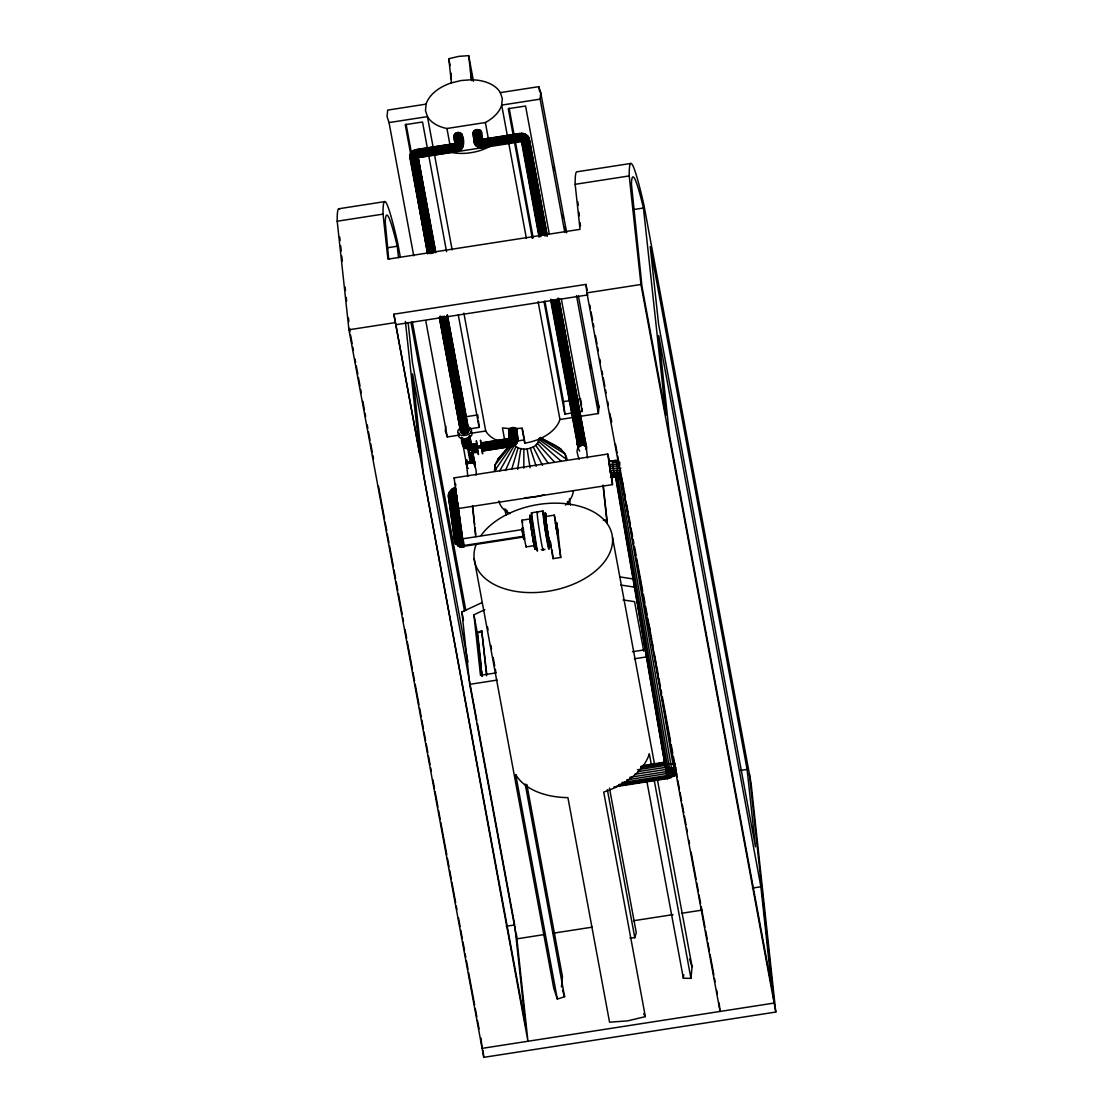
<?xml version="1.0" encoding="UTF-8"?>
<svg xmlns="http://www.w3.org/2000/svg" width="1113" height="1113" viewBox="0 0 1113 1113"><rect width="100%" height="100%" fill="white"/><g stroke="black" fill="none" stroke-linecap="round" stroke-linejoin="round"><path stroke-width="1.5" d="M455.954 541.238L454.716 540.723L448.636 497.358C446.591 492.28 454.146 493.421 456.455 495.313L462.535 538.706C469.074 553.996 449.179 545.44 462.702 538.817L522.247 529.579L522.456 530.358M523.806 468.183L523.861 449.207L518.06 448.052L514.456 445.047L499.626 470.98M472.733 451.711L474.166 460.573L468.239 463.091L466.611 464.886L467.794 476.447M474.597 465.554C476.879 457.179 463.161 468.017 466.486 460.476L467.112 460.031M585.466 441.917L584.77 440.706L585.452 442.431C586.788 446.73 576.437 443.642 578.217 448.873C576.339 443.739 585.438 446.619 585.466 441.917L558.865 298.409M577.577 441.819C574.865 449.958 589.375 440.247 586.092 449.457L585.675 443.739L584.617 443.628M456.9 150.672C464.135 152.523 454.577 139.487 454.633 144.467C454.855 157.378 461.352 148.78 454.577 143.591L416.805 149.448C422.662 166.435 407.344 151.298 415.719 150.547M642.34 765.674L664.739 762.155L667.23 778.669L671.236 777.584L671.389 775.775M626.73 779.893L667.772 773.368L670.304 771.699L671.473 768.026L621.903 479.341L616.755 478.562L615.531 477.046L664.781 763.949L666.924 771.42L670.221 777.333L674.742 775.803L675.16 773.855M456.344 544.368L454.841 539.527L459.335 538.108L462.771 539.082L458.528 539.207L455.078 541.878C454.396 548.848 461.116 535.896 462.034 538.414L455.927 491.389L453.867 492.572L453.255 494.742L459.335 538.108L460.518 540L462.813 540.501M450.264 491.612L453.52 488.287L456.539 495.202L451.099 495.076L448.386 496.996M521.315 141.671L522.053 141.838C524.613 141.379 528.202 134.784 524.64 134.436L527.52 135.856C528.758 138.861 522.832 144.273 521.121 140.808L521.176 141.671L418.098 157.684C415.97 156.669 412.575 149.003 416.93 149.685L454.967 143.73L455.746 142.617L454.814 133.908C462.646 128.134 465.109 141.198 462.869 146.805L457.763 150.547L417.904 156.905L415.26 159.145L432.595 253.263M417.862 157.754C412.937 159.521 408.248 150.352 415.344 150.102M665.198 762.002C664.085 767.539 668.927 774.119 674.033 776.095L676.648 774.189M455.078 541.878L457.304 542.81M527.117 135.438C532.96 139.57 522.442 143.647 521.594 141.741C523.917 144.94 532.473 140.961 527.993 137.859L525.809 135.285M455.565 133.268L456.511 141.963L454.883 144.314C457.624 138.332 467.07 148.766 459.474 149.963L455.885 151.493L418.015 157.434C415.859 160.175 410.154 157.309 410.335 154.025L413.939 150.812M640.74 767.678L664.781 763.949L664.92 762.558L665.212 765.257L667.605 767.247L671.473 768.026L675.772 767.358L675.132 771.643C662.708 769.083 665.296 761.751 664.447 762.099L664.67 761.181C664.336 767.553 670.249 773.841 676.648 773.883L674.033 776.095M427.629 253.917L410.182 156.683M566.712 232.798L540.737 92.699L538.762 86.661L500.335 92.616A38.913 24.222 -10.5 0 0 471.314 79.774L461.283 80.498L451.433 82.863A38.913 24.222 -10.5 0 0 426.098 104.135L425.472 110.577L427.448 116.615L433.152 147.375M462.02 134.283L462.869 146.805M445.784 426.084L445.311 430.926L447.301 436.964L458.987 435.141M449.137 495.744L448.998 492.614L449.819 492.294L456.455 495.271L451.753 489.303L451.781 490.137M439.454 317.163L460.559 431.037C460.532 435.322 468.587 434.265 468.796 430.453L447.37 314.868M461.77 437.576C460.462 443.183 464.079 452.087 470.521 447.273C469.575 442.626 481.539 443.364 474.319 444.713M466.737 462.034C466.18 463.982 476.893 461.909 473.415 457.972M564.806 232.408L540.111 99.14L540.737 92.699M509.49 438.703L511.173 436.894L510.227 428.185L509.462 428.825C509.545 430.912 511.368 438.689 509.49 438.703C510.311 437.812 511.465 437.145 512.745 437.52C518.435 437.562 517.893 446.967 512.537 445.172L514.832 444.894L517.935 439.579L516.682 429.201L515.333 427.921C517.545 433.527 517.142 441.75 509.671 442.167L471.912 448.024L470.521 447.273L468.684 437.367M517.002 442.39L517.03 434.627M517.921 438.717L517.531 441.722M523.861 449.207C529.899 449.165 538.372 446.299 538.72 439.218L567.074 459.78C564.764 446.758 549.627 443.781 540.25 437.423M577.633 445.311L577.23 442.515L577.939 444.88L585.382 445.353L586.245 447.635M579.998 416.373L598.377 413.521L599.003 407.08L578.426 296.016M561.439 987.008L562.455 976.685L526.825 784.456M657.324 779.225L692.077 966.738L690.936 978.341L683.368 978.244L683.716 974.807M434.376 252.303L417.055 158.825L418.126 157.35L414.189 159.173L411.156 158.269L409.737 156.363L411.657 152.064L413.577 151.966M466.514 464.177L466.876 466.152C464.441 460.754 475.515 464.177 474.11 459.711L474.416 464.135M461.603 437.27L465.818 460.476C465.624 463.704 480.496 463.648 473.275 460.893M578.454 442.751L577.438 443.67L578.064 447.676L577.87 446.897M448.636 495.355L448.442 494.575M511.563 445.59C517.962 447.426 511.034 436.129 509.281 438.48L480.858 442.918L481.011 444.574L509.392 440.164C516.126 439.677 514.429 431.872 513.316 427.378M517.628 469.283L520.773 448.887M466.486 460.476L466.277 462.591M577.438 443.67L577.494 444.546M514.832 444.894L515.389 444.657C517.142 441.847 513.204 437.2 510.116 438.132M521.468 134.144C523.903 141.657 519.618 144.036 520.091 134.214M448.4 494.951L448.998 492.614M449.29 492.391L449.137 497.664M417.778 157.768L416.234 159.368L433.569 252.86M511.716 469.227L518.06 448.052M629.972 938.064L634.8 937.716L636.274 932.75L609.479 788.143M509.462 428.825L508.655 430.453L509.601 439.148C510.784 435.364 517.016 436.602 517.782 440.108L515.876 442.779L512.314 444.713L481.804 449.624L482.138 451.141L512.342 446.313L511.493 441.736L509.587 438.411M409.737 156.363L410.669 153.511M409.96 157.044L411.546 153.858L414.899 151.646L454.73 145.247C461.464 144.76 459.766 136.955 458.653 132.447M435.642 252.665L418.001 157.49L414.203 160.035L410.46 159.298L409.807 155.695L411.226 153.135M455.092 144.453L454.021 136.384L454.814 133.908M473.526 134.228L473.484 131.71L474.778 130.291L479.884 130.026L481.526 132.113L482.319 140.224M478.089 145.58C469.881 145.066 476.879 133.838 482.054 139.57L519.966 133.699M481.275 133.824L481.526 132.113M467.001 467.14C465.276 462.938 472.176 460.754 474.625 463.634L474.736 466.737M585.452 442.431C580.012 448.08 573.863 445.144 579.136 459.182M634.633 774.314L665.532 769.528L667.605 767.247L618.132 479.049C618.87 477.352 614.362 476.614 616.505 477.06L620.358 470.34L610.049 470.604L609.075 461.575M505.441 470.562L515.903 446.73M460.671 148.279L460.239 149.156L461.756 148.655L463.133 146.026C463.439 141.921 456.093 140.141 454.925 144.273L454.271 134.687M463.119 145.191L461.227 147.862L457.652 149.796L417.751 156.154L414.996 157.559L414.189 159.173L431.524 253.527M463.3 445.826L463.036 441.833M478.034 451.767C464.552 451.655 480.106 454.744 477.644 450.264L472.413 451.085L468.865 454.953L472.663 452.407L469.7 435.336M508.697 446.41L498.081 458.89L495.048 464.942L494.45 471.036L511.883 445.882M515.333 443.197L514.902 444.073L516.877 443.016M516.418 443.572L517.782 440.108M616.769 460.309C608.282 458.793 615.016 473.512 615.892 476.962C617.242 472.635 618.536 462.758 616.199 460.81L610.355 461.38M448.956 492.948L450.765 490.75L456.483 495.243M473.568 462.744L474.416 462.145M578.343 446.396C577.605 445.144 587.803 443.503 586.356 448.622M410.28 154.665L412.144 151.827M461.519 137.581L462.312 135.104M462.465 146.276L462.535 141.156M664.864 762.725L640.643 766.551M675.132 771.643L671.849 775.218L666.826 777.124L618.758 784.582M462.771 539.082C461.923 537.189 457.499 548.153 460.699 545.885M481.526 147.695L483.404 147.528L481.804 139.32L480.677 144.217L481.275 147.445L482.04 147.319M509.81 446.327L495.048 464.942L495.953 469.797M522.804 134.353L523.569 133.63L525.656 134.381M505.427 450.765L508.544 447.009M469.923 454.702L472.552 451.822L477.797 451.015M460.17 149.977L461.074 149.003M462.229 148.099L459.335 150.686L457.874 150.255L459.474 149.963M498.081 458.89L503.34 453.269M517.114 442.306L514.331 444.644L510.324 445.965L481.943 450.375M450.055 491.139L451.753 489.303M452.073 489.47L449.819 492.294L449.346 495.744L455.426 539.109L458.153 543.464L463.439 544.633M411.393 152.509L413.438 150.714M675.341 773.952L667.063 778.154L617.284 785.889M457.86 545.746L459.279 545.161M418.098 157.684L434.974 251.663M455.857 151.827L455.843 150.923M476.74 443.531L476.865 445.214L471.467 445.937L469.63 436.032M480.858 442.918L481.094 443.67M472.747 452.601L471.717 453.742C471.383 461.978 477.407 466.695 476.086 475.168M482.138 451.141L482.11 450.25M510.491 445.854L510.519 446.744L509.281 438.48M609.117 459.683L607.851 454.034L454.16 477.88L456.26 495.535L458.779 508.46L612.47 484.614L612.039 478.395M455.607 487.967L455.774 490.332L452.991 491.932L452.17 494.854L458.25 538.219L459.85 540.779L462.938 541.447M463.94 547.081L463.926 546.177M607.712 454.132L612.47 484.614M530.47 518.839L521.886 520.23L523.847 535.603L526.046 546.914L534.504 545.593L534.588 544.521M522.22 529.607L522.373 531.263M555.93 523.082L554.288 515.138L545.718 516.543L546.205 522.289L545.356 516.362L545.662 517.295M554.288 515.138L560.729 557.446L553.05 558.629L550.003 540.584M610.049 470.604L611.413 477.588L615.252 476.99M526.046 546.914L526.143 545.843M550.754 543.019L550.379 542.268M548.681 547.234L544.994 528.285L543.339 512.926L543.673 513.997M667.23 778.669L675.118 775.038M458.959 150.798L461.102 149.295C461.77 146.36 458.528 142.353 455.454 143.215M513.107 445.562L514.136 444.88M513.608 445.715L515.764 444.212M461.603 147.973L462.34 147.472M480.329 146.36C474.555 149.573 477.199 136.996 481.915 139.556M521.816 142.019L521.121 140.808C523.027 143.563 526.908 132.113 521.76 133.337M519.896 133.435L482.082 139.32C478.27 139.111 476.781 148.627 481.776 147.653M451.6 489.65L455.495 488.037M412.895 151.243L415.052 149.893M412.881 151.827L417.041 150.199M584.909 445.478L585.772 444.88M587.094 290.41L585.981 284.399L393.863 314.2L527.952 1041.253L516.891 938.829L469.714 684.342L461.895 611.969L481.943 602.634M495.841 672.934L480.468 675.313L473.929 614.766L484.837 609.687M481.971 676.454L477.254 632.741L481.72 630.654L486.826 674.701M410.767 154.582L411.573 154.206M459.586 150.311L455.787 151.563M510.255 438.174L509.239 438.508M511.883 446.09L514.248 445.242M474.124 558.615L553.745 988.205L557.321 999.071L564.611 996.678L525.197 784.025M615.879 477.88L615.628 476.503L617.854 478.034L621.457 478.075L620.623 477.004L615.906 476.962M453.645 489.066L453.45 488.301L455.523 487.703M455.551 488.607L451.391 490.986L450.139 495.382L456.219 538.748L458.626 542.574L463.258 543.589M455.648 489.386L452.142 491.389L451.099 495.076L457.193 538.442L459.196 541.655L463.091 542.504M456.093 492.475L454.285 494.729L460.379 538.094L462.716 539.722M456.26 493.518L455.203 494.84L461.297 538.205L462.674 539.151M414.746 150.297L416.93 149.685M451.433 82.863L448.817 58.739L458.681 56.373L468.712 55.65L473.456 81.277M454.591 143.897L457.401 142.005L456.511 132.781M509.239 438.814L512.063 436.922L511.173 427.712M510.436 446.494L512.425 446.007M651.522 765.688L649.31 753.779A70.036 43.602 -10.5 0 1 603.719 792.08L645.345 1016.628L627.607 1020.885L609.548 1022.193L567.922 797.631A70.036 43.602 -10.5 0 1 515.695 774.509L557.321 999.071M675.118 763.713L668.802 764.367L664.795 762.92L615.753 476.141M462.591 538.803L461.937 547.123M426.098 104.135L387.686 110.09L387.046 116.545L389.035 122.583L413.73 255.851M389.035 122.583L427.448 116.615A38.913 24.222 -10.5 0 0 446.939 128.496L485.365 122.527A38.913 24.222 -10.5 0 0 501.685 105.109L502.311 98.654L500.335 92.616M540.111 99.14L501.685 105.109L507.375 135.856M420.477 149.671L423.914 149.142M427.336 148.599L430.773 148.071M434.209 147.542L437.646 146.999M441.082 146.471L444.504 145.942M484.044 139.807L487.466 139.278M506.359 136.343L509.782 135.814M513.218 135.285L516.655 134.743M416.874 150.325L456.678 143.786L458.5 141.212L457.568 132.503M424.929 155.723L428.366 155.194M503.952 143.466L507.375 142.937M338.728 208.771L384.569 201.648M630.751 163.458L576.687 171.847A386.781 14.26 81.2 0 0 575.157 184.313L580.026 229.348L387.908 259.148L383.039 214.113L337.197 221.223L348.939 329.782L483.779 1057.35L775.803 1012.051L751.038 782.87L643.926 205.015A386.781 14.26 81.2 0 0 629.221 175.924L575.157 184.313M387.087 247.796L397.271 246.223L398.51 257.729M633.311 209.592L643.439 208.02L665.838 415.205L641.978 286.528L631.419 183.979A373.105 13.759 81.2 0 1 643.328 207.519L643.439 208.02M348.939 329.782L394.781 322.673M719.151 1002.91L720.069 1011.453L586.899 292.872L640.949 284.483L629.221 175.924M395.811 324.718L587.928 294.903M465.206 416.86L477.769 414.912L478.117 418.043M572.736 412.881L564.875 414.106L563.526 401.612L569.814 400.638M577.675 399.414L580.819 398.927M469.7 428.867L479.119 427.406L478.451 421.159M579.024 411.907L582.169 411.42L581.835 408.29M470.688 433.333L485.713 430.995A38.913 24.222 -10.5 0 0 499.445 441.305M504.592 439.538L502.436 427.907L511.952 428.867L521.997 428.157L524.766 443.127A38.913 24.222 -10.5 0 0 559.95 419.49L573.306 417.417M476.823 443.795L471.481 444.671L470.117 443.586L471.592 444.602M480.872 443.224L509.351 438.745M496.12 441.332L499.459 440.818M502.798 440.303L506.137 439.774M476.767 444.435L471.314 444.588M480.913 443.781L511.34 438.717L513.163 436.129L512.23 427.434M516.418 441.138L524.418 439.885L522.261 428.241M482.054 450.89L510.547 446.41M608.839 461.116L612.915 460.991M608.853 461.728L617.005 460.907M609.145 464.427L620.08 464.051M609.409 466.333L619.969 465.944M609.715 468.434L620.915 468.225M610.397 472.691L619.663 472.371M610.717 474.541L616.755 473.832L620.79 474.931L618.202 476.962L616.157 477.074M611.009 476.03L616.477 475.348L620.623 477.004M611.246 477.074L617.242 476.587L619.844 479.063L669.414 767.817L668.621 770.293L665.866 771.699L629.819 777.291M531.513 512.801L543.047 511.02M603.343 520.355L606.738 519.827L603.037 485.532M523.472 536.939L523.5 537.843L523.152 536.313L463.606 545.551L457.833 544.285L455.37 541.363M523.305 537.064L463.745 546.302L459.53 545.913L456.149 543.589M477.254 632.741L481.859 632.017M632.448 651.731L646.11 649.616M469.714 684.342L497.163 680.085M634.396 658.785L646.403 656.934M642.577 766.134L646.013 765.591M649.436 765.062L652.872 764.534M656.308 764.005L659.745 763.462M637.499 769.779L665.157 765.424L669.428 768.68L675.8 769.514M637.749 771.685L665.226 767.414L666.172 766.384L616.365 477.227M621.903 782.55L666.548 775.622C672.099 775.149 675.41 769.222 672.989 764.172L651.008 636.149M617.492 785.736L620.929 785.194M624.365 784.665L627.802 784.136M631.224 783.608L634.66 783.065M638.097 782.536L641.533 782.008M646.681 781.201L650.117 780.672M653.554 780.143L656.976 779.601M660.412 779.072L663.849 778.544M614 786.933L667.299 778.613M740.34 770.46L747.101 769.403L650.215 246.641L658.576 324.078L755.463 846.84L747.101 769.403M506.22 926.266L514.707 924.945L477.394 723.659M752.43 888.063L760.875 886.755L658.729 335.611L669.567 435.906L771.712 987.05L760.875 886.755M516.891 938.829L544.34 934.572M552.911 933.25L592.366 927.129M633.534 920.743L672.989 914.622M681.559 913.286L702.15 910.1M586.05 446.939C584.186 443.322 578.565 447.148 577.16 443.211M466.152 461.825L465.888 459.78L467.237 462.132L473.359 462.938M519.854 133.463L521.9 133.365M519.868 133.769L522.011 133.657M521.065 141.448L523.43 142.742L540.848 236.707M612.804 462.271L620.011 462.479M463.871 546.817L459.572 546.427M481.039 139.306L481.804 139.32M479.355 147.25L521.121 140.808L521.691 141.81M621.903 479.341L618.035 478.507L615.628 476.503M619.663 576.882L633.408 578.997M620.845 585.021L634.466 587.121M623.03 599.907L634.563 601.674L643.745 651.188M521.607 133.616L524.098 133.991M477.658 146.721C484.225 149.045 471.815 145.678 476.155 141.713C477.171 139.89 479.675 138.095 481.706 139.459C475.877 135.549 471.244 146.206 478.882 147.069M480.746 147.194L478.701 146.29M549.947 443.837L554.691 445.311M523.569 133.63L525.976 134.743M521.468 141.685L522.526 142.45L539.944 236.429M527.492 136.468L529.412 139.515L547.151 235.191M458.695 545.593L460.309 546.413M457.68 545.467L459.975 546.678M468.726 448.233L472.246 450.153L477.477 449.346L478.409 454.549L478.367 453.047M467.669 448.483L472.413 451.085M540.918 437.966L560.98 449.137M481.247 139.208L479.884 130.026M475.835 145.316L481.039 146.93L520.94 140.92L524.237 142.241L541.558 235.107M539.499 438.146L565.195 454.062L566.392 460.532M525.197 134.283L527.52 135.856M527.701 136.454L524.223 134.562L519.91 134.339L480.037 140.168L477.714 138.235L476.781 129.525M473.22 132.544L474.166 142.116L475.808 144.203M579.678 451.141L577.967 447.607M467.557 467.85L468.336 468.42M538.511 441.318L561.383 461.408M456.135 544.062L458.208 545.787M537.468 443.391L554.399 462.006M477.087 145.566L477.811 146.415M474.597 143.41L476.99 145.413L480.858 146.193L520.801 140.168L525.253 141.949L542.643 235.024M476.169 145.316L476.99 146.29M468.086 429.228L468.796 430.453M526.546 135.243L528.828 137.887M454.313 137.205L454.869 137.915M535.673 445.311L548.389 463.537M454.716 540.723L448.442 496.593M643.676 1013.734L645.345 1016.628M533.224 446.953L542.518 465.415M528.16 136.774L530.929 150.255M529.343 140.21L527.659 137.205L522.164 135.007L482.249 140.975C475.557 142.561 475.585 134.283 475.724 129.804M516.682 429.201L517.935 439.579M597.027 401.042L599.003 407.08M481.637 139.375L480.677 130.583M475.028 143.647L475.418 144.857M474.152 141.254L475.529 143.647L480.733 145.26L520.634 139.25L524.543 139.862L526.24 141.476L543.714 234.773M689.517 958.975L692.077 966.738M562.496 990.222L564.611 996.678M530.303 448.205L536.16 466.264M545.467 514.373L545.342 513.107L546.316 523.736M546.093 517.281L545.634 514.053M546.038 515.889L546.08 517.016M545.231 514.331L545.607 516.07M545.648 515.514L545.593 513.969M547.415 530.678L548.389 537.023M550.114 542.657L550.49 545.092M548.973 539.652L549.544 543.214M549.627 542.657L550.072 545.62M550.462 545.328C550.142 541.808 549.613 546.107 550.156 544.48M549.961 542.142L549.669 543.784L549.627 542.657M550.532 546.566L550.337 545.648M530.219 516.084L529.885 515.013L530.038 519.048M530.372 521.204L530.066 515.959M529.83 516.752L530.275 518.547L530.15 517.169M530.372 521.621L530.79 524.056M530.845 524.682L530.47 522.595M530.845 525.141L531.165 526.839M531.875 532.097L531.624 530.818M536.995 549.126L531.652 514.818M533.294 540.334L533.976 544.48M533.837 543.116L534.504 545.593M534.769 547.749L534.699 545.885L534.991 548.946M533.725 543.297L532.96 539.068M534.268 546.08L534.254 545.05M522.011 520.147L522.651 522.665M523.277 528.146L523.722 532.918M454.16 477.88L454.452 478.827M455.746 542.852L448.762 496.161M454.521 539.958L455.273 542.657M397.271 246.223L397.146 245.709A373.105 13.759 81.2 0 0 385.237 222.169L388.743 259.315M555.707 523.861L555.443 522.79L557.21 533.795M549.585 543.492L550.448 547.039L550.253 542.713M550.532 546.441L550.031 542.49L550.323 543.325M533.906 543.394L534.657 547.805M535.089 548.653L534.963 548.041M534.226 545.885L535.075 549.419L535.2 548.041M524.779 538.915L523.959 534.421M556.876 527.465L557.808 531.861M545.676 514.248L546.08 516.502M549.349 542.087L548.667 537.955L548.932 540.111M549.001 540.445L549.627 543.812M530.358 516.905L530.331 518.171M534.81 546.121L534.81 545.161M534.769 546.177L534.741 546.886M533.016 539.402L532.042 533.057L532.195 534.421M533.628 542.838L534.268 546.191M522.484 530.094L522.011 527.979L522.498 532.209M476.893 443.322L476.322 440.776L477.143 447.217M456.427 494.436L456.58 495.188M640.949 284.483L775.803 1012.051M589.807 305.073L590.433 308.454M591.059 311.835L592.631 320.307M593.257 323.688L593.883 327.083M595.455 335.542L597.027 344.014M597.653 347.395L598.279 350.79M599.851 359.249L600.477 362.643M602.05 371.102L602.676 374.497M603.302 377.877L604.874 386.336M605.5 389.731L606.126 393.112M607.698 401.584L608.324 404.965M609.896 413.438L611.468 421.897M615.517 444.296L617.089 452.824M617.729 456.233L619.301 464.775M619.941 468.183L623.739 488.663M624.365 492.071L624.991 495.48M626.577 504.022L628.163 512.55M628.789 515.959L630.375 524.487M631.001 527.91L632.587 536.438M633.214 539.847L633.854 543.255M634.48 546.678L636.066 555.206M636.706 558.615L642.702 591.045M643.342 594.453L644.928 602.982M645.554 606.39L647.14 614.933M647.766 618.341L651.564 638.82M652.19 642.229L652.83 645.637M654.402 654.18L655.988 662.708M656.628 666.117L658.2 674.645M658.84 678.067L660.412 686.596M661.052 690.004L661.679 693.413M662.318 696.835L670.541 741.202M671.167 744.611L672.753 753.139M673.379 756.548L677.177 777.027M677.817 780.436L679.389 788.978M680.029 792.386L681.601 800.915M682.241 804.323L683.813 812.866M684.453 816.274L686.039 824.803M686.665 828.225L687.305 831.634M688.877 840.162L689.517 843.571M691.09 852.113L696.154 879.409M696.78 882.818L698.366 891.346M699.006 894.769L700.578 903.297M701.218 906.705L705.002 927.185M705.642 930.593L707.228 939.135M707.854 942.544L709.44 951.072M710.066 954.481L713.864 974.96M714.49 978.369L715.13 981.791M716.716 990.32L717.342 993.728M538.762 86.661L539.708 91.781M553.634 166.964L554.274 170.372M562.51 214.795L563.136 218.218M564.722 226.76L565.362 230.182M590.377 365.161L591.003 368.57M576.52 295.627L598.377 413.521M612.456 537.148L654.472 763.88M606.738 519.827L607.295 522.818L603.218 485.101M654.041 779.309L690.936 978.341M549.279 233.98L525.573 106.013L508.279 108.698L513.343 135.995M561.3 298.813L582.169 411.42M529.204 138.861L547.248 236.248M558.796 299.105L585.396 442.612M531.569 153.677L533.155 162.22M533.781 165.628L539.805 198.1M540.431 201.509L546.761 235.678M559.436 304.016L561.022 312.572M561.648 315.981L567.672 348.439M568.298 351.861L569.884 360.403M570.51 363.826L576.534 396.284M577.16 399.692L578.746 408.234M579.386 411.657L584.45 438.995M546.413 234.871L528.452 139.389L524.153 136.273L520.133 136.064L482.374 141.935C475.307 143.702 474.138 135.494 474.778 130.291M558.128 298.089L585.215 444.296M545.815 235.511L527.896 140.155L523.973 137.316L520.286 137.122L482.527 142.979C475.181 144.885 472.997 136.76 474.013 130.931M557.53 298.729L584.701 445.659M646.792 780.909L683.368 978.244M544.994 236.067L527.145 140.864L523.694 138.374L520.467 138.207L482.694 144.064C475.14 146.053 472.218 137.998 473.484 131.71M556.709 299.272L583.755 445.283M555.749 299.689L582.683 445.089M554.677 299.94L581.598 445.172M553.592 300.023L580.541 445.423M552.563 299.926L579.595 445.923M551.658 299.634L578.83 446.577M521.844 141.128L539.235 235.984M550.949 299.202L578.301 447.343M521.19 140.113L539.068 237.125M550.559 299.689L577.383 443.864M509.142 108.156L514.206 135.452M515.472 142.283L533.169 237.82M544.869 300.955L563.526 401.612M514.289 141.114L532.306 238.363M544.007 301.498L564.875 414.106M508.655 142.687L526.379 238.377M538.094 301.595L559.95 419.49M569.369 498.833L570.552 505.205M567.477 501.504L568.075 504.69M485.365 122.527L488.315 138.499M607.364 789.715L634.8 937.716M472.482 80.025L470.59 69.785L471.759 80.651M448.817 58.739L450.083 65.57M451.335 76.282L450.695 72.874L451.363 79.079M446.939 128.496L449.902 144.453M507.82 514.039L507.222 510.853L504.829 508.85L506.012 515.222M434.418 154.206L452.156 249.896M463.871 313.101L485.713 430.995M427.587 149.309L422.523 121.999L405.229 124.684L410.92 155.403M428.533 154.415L446.55 251.677M458.25 314.798L479.119 427.406M418.071 156.794L435.712 251.969M447.301 315.563L468.726 431.148M474.055 459.892L472.663 452.407L470.896 454.285L472.399 462.549M418.001 158.978L425.249 198.072M425.876 201.467L431.858 233.758M432.498 237.166L435.336 252.456M446.981 315.355L448.567 323.855M449.193 327.25L463.05 402.043M463.676 405.438L465.262 413.939M465.888 417.333L467.78 427.531M469.31 435.767L470.827 444.017M472.594 453.492L473.136 456.483M446.953 316.259L468.378 431.844M469.283 436.727L471.745 446.981L509.517 441.124C516.669 440.678 516.112 432.637 514.387 427.545M472.315 453.102L473.874 461.561M446.355 316.899L467.766 432.484M445.534 317.442L466.959 433.027M467.863 437.91L469.7 447.816L472.079 449.109L509.837 443.252C517.531 442.835 518.644 434.487 516.112 428.491M444.254 316.162L465.985 433.444M466.89 438.327L471.342 462.354M443.183 316.412L464.928 433.694M465.832 438.578L470.243 462.438M430.439 253.597L413.104 159.034L414.119 157.003L417.584 155.236L457.443 148.878L462.145 145.72L462.952 142.993C461.116 140.057 455.718 140.781 454.939 144.231L454.007 135.522M442.098 316.495L463.843 433.778M464.747 438.661L466.584 448.567M406.092 124.141L411.476 153.149M429.409 253.5L412.074 158.728L414.426 155.333L417.417 154.192L455.175 148.335C462.869 147.918 463.982 139.57 461.464 133.574M441.068 316.384L462.813 433.667M463.718 438.55L465.554 448.469M428.505 253.221L411.156 158.269L412.533 155.5L417.25 153.107L455.008 147.25C462.479 146.833 462.883 138.61 460.671 133.004M440.164 316.106L461.909 433.388M462.813 438.272L464.65 448.177M411.754 165.183L412.394 168.592M413.966 177.078L414.593 180.487M415.219 183.882L416.805 192.382M417.431 195.777L418.057 199.185M419.643 207.686L421.215 216.172M421.841 219.581L423.413 228.082M424.053 231.476L424.679 234.871M426.251 243.371L426.877 246.78M440.748 321.56L441.374 324.968M442.946 333.469L443.572 336.863M445.158 345.364L446.73 353.864M447.356 357.259L447.983 360.654M448.622 364.062L449.249 367.457M450.821 375.957L452.393 384.458M453.033 387.853L454.605 396.353M455.231 399.748L456.803 408.248M457.443 411.657L458.069 415.052M459.641 423.552L460.281 426.947M427.795 252.776L410.447 157.684L411.949 154.679L417.097 152.064L454.855 146.193C462.006 145.761 461.45 137.72 459.725 132.614M439.76 317.372L461.185 432.957M462.09 437.84L463.926 447.746M409.834 157.378L427.475 252.568M439.385 317.859L460.699 432.387M487.438 626.591L488.064 630.014M490.916 645.373L491.543 648.796M493.129 657.324L494.715 665.866M495.341 669.275L495.981 672.697M425.764 320.781L447.301 436.964M473.929 614.766L478.089 637.22M400.29 256.866L397.758 243.204A386.781 14.26 81.2 0 0 383.039 214.113M412.325 321.782L465.832 610.494M411.003 322.422L464.511 611.134M461.895 611.969L463.481 620.47M467.975 662.096L412.408 362.268L408.109 322.506M476.767 720.25L412.547 373.801L423.399 474.096L525.545 1025.24L514.888 926.614M393.863 314.2L419.657 453.394L405.396 321.462M350.595 335.208L352.167 343.68M352.793 347.061L353.419 350.456M354.991 358.915L355.617 362.309M356.243 365.69L357.816 374.163M358.442 377.544L360.014 386.002M360.64 389.397L361.266 392.778M362.838 401.25L364.396 409.709M365.036 413.104L365.662 416.485M367.22 424.957L367.86 428.338M368.486 431.719L370.045 440.192M370.685 443.572L372.243 452.045M372.869 455.426L373.509 458.82M378.503 486.325L384.514 518.755M385.14 522.164L386.726 530.692M387.352 534.101L388.938 542.643M389.564 546.052L393.362 566.531M394.002 569.939L395.574 578.468M396.214 581.89L397.786 590.419M398.426 593.827L402.224 614.306M402.85 617.715L403.476 621.124M405.062 629.666L406.648 638.194M407.275 641.603L412.339 668.913M412.965 672.322L414.551 680.85M415.191 684.258L418.975 704.738M419.615 708.146L421.187 716.689M421.827 720.097L423.413 728.625M424.039 732.048L425.625 740.576M426.251 743.985L427.837 752.513M428.463 755.936L430.049 764.464M430.675 767.873L431.315 771.281M432.901 779.823L434.473 788.352M435.113 791.76L437.952 807.12M438.592 810.528L440.164 819.071M440.804 822.479L446.814 854.895M447.44 858.304L449.026 866.846M449.652 870.255L451.238 878.783M451.864 882.192L455.662 902.671M456.302 906.093L456.928 909.502M458.514 918.03L460.086 926.559M460.726 929.981L462.312 938.509M462.938 941.918L464.524 950.446M465.151 953.869L465.791 957.277M466.417 960.686L468.003 969.214M468.629 972.637L474.639 1005.053M475.279 1008.461L476.851 1017.004M477.491 1020.412L479.063 1028.941M585.243 441.263L585.647 444.073M545.44 513.58L545.426 514.401M550.198 544.062L550.184 544.883M546.97 527.562C546.274 524.46 548.459 535.951 547.693 532.821M548.765 538.275L548.055 534.532L548.264 536.299M548.792 538.525L548.918 539.249M548.333 536.675L549.112 540.681M533.572 542.49L532.682 536.911L532.89 538.678M532.32 535.214L532.974 539.221M534.17 545.607L534.045 544.883M522.999 535.395L523.152 536.313M481.317 444.212L480.482 440.136L481.136 445.52M473.901 458.542L474.291 461.352M468.142 462.41L468.253 463.203M467.237 462.132L467.488 463.843M466.514 461.7L466.959 464.622M455.426 483.515L455.829 485.811M648.962 624.198L650.423 632.741M609.924 465.971L610.272 468.044M585.007 442.098L585.521 445.283M546.288 517.183L545.259 512.634L545.412 516.655M546.998 528.425L547.248 529.718L546.274 523.597M548.333 536.828L546.914 527.979M530.136 516.307L530.122 517.183M534.532 547.193L534.198 545.189M522.818 534.351L523.736 539.443L523.583 537.106M481.456 447.663L481.706 449.819M477.31 448.302L477.56 450.459M466.097 460.949L466.723 464.956M577.494 445.172L577.675 446.257M556.389 527.632L556.834 530.609M546.539 524.446L546.26 523.374M546.372 524.126L546.678 525.823L546.219 521.9M527.117 448.97L530.038 467.738M530.998 526.505L531.318 528.202L529.844 516.961M532.251 534.88L531.416 529.051L531.513 530.025M522.567 533.099L522.804 534.602M481.136 446.271L481.428 448.08M476.99 446.925L477.268 448.734M474.333 461.019L474.541 462.382M466.152 462.452L466.319 463.537M611.176 472.274L611.566 474.875M585.299 444.838L585.494 446.23M577.758 446.118L577.828 447.315M550.379 545.189L550.351 546.038M545.356 515.611L545.217 514.568M545.523 515.931L545.676 517.169M545.718 518.018L545.815 518.769M545.551 517.698L545.44 516.947M546.066 520.926L546.163 521.677M547.568 532.042L547.401 530.804M530.178 520.077L530.08 519.34M530.901 525.976L531.889 532.097M522.345 531.624L522.651 533.266M480.886 444.518L481.289 446.577M473.957 462.104L474.138 463.495M466.403 463.398L466.472 464.58M458.125 505.942L462.73 539.485M457.958 508.224L458.667 513.218M459.126 516.557L459.836 521.566M460.309 524.905L461.937 536.577M449.61 500.989L450.306 505.998M450.779 509.337L451.238 512.676M451.948 517.67L452.421 521.009M452.88 524.348L453.589 529.357M454.285 534.351L454.758 537.69M610.912 472.329L611.357 475.794M545.69 515.096L545.648 516.042M530.372 522.011L530.943 526.115M482.152 449.513L482.611 453.854L481.637 448.692L512.105 443.795L516.808 440.637L517.615 437.91C515.778 434.974 510.38 435.698 509.601 439.148L508.933 429.604M474.778 463.3L474.889 464.9M557.001 531.931L557.14 533.016M749.369 773.883L774.133 1003.063L482.11 1048.363L480.997 1038.026M611.218 418.46L611.594 421.883M577.884 201.94L578.245 205.39M578.997 212.277L579.372 215.727M580.11 222.628L580.485 226.064M585.981 284.399L586.899 292.872M586.342 447.76L587.441 457.888M580.986 400.485L581.501 405.174M558.128 533.322L560.729 557.446M552.118 550.017L553.05 558.629M524.418 439.885L524.766 443.127M481.233 131.306L482.166 140.001L479.87 138.346L478.938 129.637M481.428 135.271L481.901 139.626M477.867 129.47L478.966 138.666L482.096 139.626M468.712 55.65L471.314 79.774M509.837 435.74L510.157 438.633M509.754 439.371L508.655 430.453M474.235 136.384L474.708 140.739M473.679 135.675L474.458 142.923M472.608 505.664L474.639 524.376M475.001 527.785L475.738 534.588M472.427 506.067L475.738 536.689M516.335 933.668L516.696 937.118M481.72 630.654L486.59 675.744M478.27 638.904L481.359 667.494M481.72 670.861L482.263 675.911M483.028 1050.463L483.779 1057.35M339.729 237.125L340.105 240.575M340.661 245.736L341.218 250.898M341.774 256.073L342.331 261.235M345.127 287.057L345.503 290.507M346.24 297.394L346.616 300.83M348.48 318.054L348.856 321.49M349.593 328.377L349.969 331.827M516.975 430.021L516.989 430.884M475.001 465.025L475.014 465.888M463.258 143.8L463.272 144.662M337.197 221.223A386.781 14.26 81.2 0 1 339.66 209.147M544.368 494.645A37.814 23.54 -10.5 0 1 525.044 497.636M573.362 491.014A37.814 23.54 -10.5 0 1 565.446 505.093M509.949 513.705A37.814 23.54 -10.5 0 1 498.902 501.017M481.053 535.464A70.036 43.602 -10.5 0 1 598.182 514.832A70.036 43.602 -10.5 0 1 556.987 589.528A70.036 43.602 -10.5 0 1 476.281 544.104M545.008 549.321A3.116 1.934 -10.5 0 1 543.506 549.808L541.934 549.794A3.116 1.934 -10.5 0 1 541.266 549.585M537.426 549.502A19.45 0.723 81.2 0 1 533.753 532.376A19.45 0.723 81.2 0 1 531.889 513.983M543.186 548.612A19.45 0.723 81.2 0 1 539.513 531.485A19.45 0.723 81.2 0 1 537.649 513.093M548.946 547.721A19.45 0.723 81.2 0 1 545.273 530.595A19.45 0.723 81.2 0 1 543.408 512.203M489.803 146.485A38.913 24.222 -10.5 0 1 451.377 152.439M467.697 426.794A6.998 4.355 -10.5 0 1 470.243 433.068A6.998 4.355 -10.5 0 1 459.641 434.71A6.998 4.355 -10.5 0 1 460.768 427.865M470.994 431.232A6.998 4.355 -10.5 0 1 465.707 438.675A6.998 4.355 -10.5 0 1 459.015 433.082M556.597 522.609L558.323 534.073L556.597 522.609M530.066 518.811L530.303 519.688L530.066 518.811"/></g></svg>
